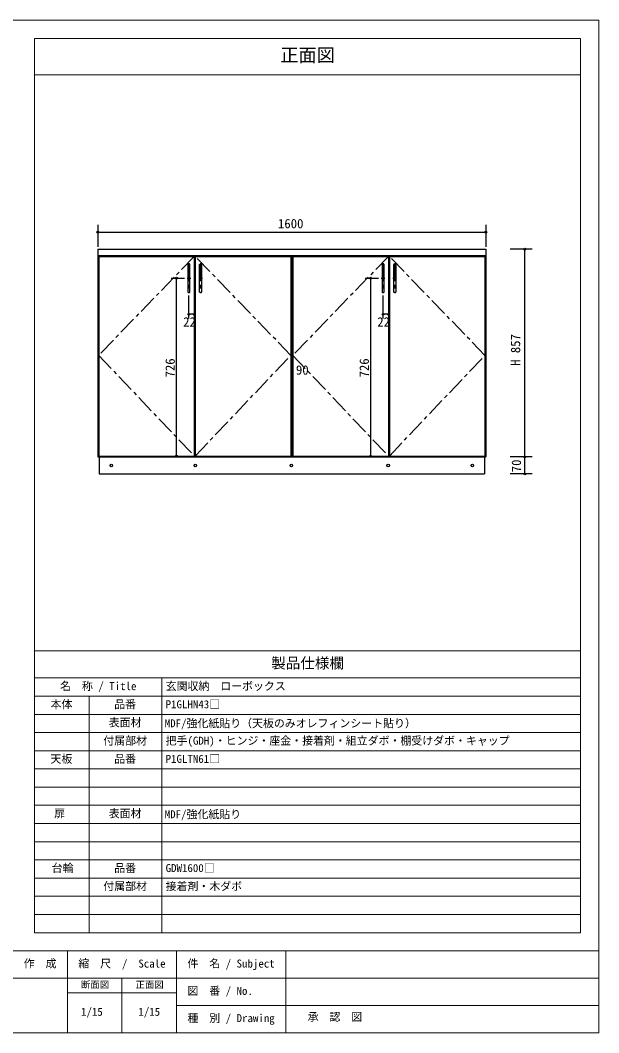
# Model space of a CAD drawing. Units: millimetres on the paper, enlarged 5 times, with parts at other scales. Extents: x -1044 to 931, y -502 to 889.
# Drawn here: x 136 to 931, y -502 to 889 of the extents above; entities that cross this region are included whole.
import ezdxf
from ezdxf.enums import TextEntityAlignment as Align

# ---------------------------------------------------------------- set-up
doc = ezdxf.new("R2010")
doc.units = ezdxf.units.MM
doc.header["$LTSCALE"] = 5
doc.header["$PDMODE"] = 32
doc.header["$PDSIZE"] = 2.5
doc.linetypes.add('CHAIN1', pattern=[8, 5, -1, 1, -1])
doc.layers.add('0-0_0', color=7, linetype='Continuous', lineweight=18)
doc.layers.add('1-0_H-SYM', color=7, linetype='Continuous')
doc.layers.add('2-0_NOTE$003', color=7, linetype='Continuous')
doc.styles.add('ＭＳ ゴシック', font='')
doc.styles.get('ＭＳ ゴシック').set_extended_font_data('MS Gothic')

msp = doc.modelspace()

# ---------------------------------------------------------------- linework, layer by layer
at = {"layer": '0-0_0'}
for p, q in [((931.044, 889.147), (931.044, -502.103)), ((156.044, 864.147), (156.044, -364.603)), ((156.044, 864.147), (906.044, 864.147)), ((906.044, 864.147), (906.044, -364.603)), ((156.044, 814.147), (906.044, 814.147)), ((156.044, 22.897), (906.044, 22.897)), ((156.044, -14.603), (906.044, -14.603)), ((331.044, -14.603), (331.044, -364.603)), ((156.044, -39.603), (906.044, -39.603)), ((231.044, -39.603), (231.044, -364.603)), ((156.044, -64.603), (906.044, -64.603)), ((156.044, -89.603), (906.044, -89.603)), ((156.044, -114.603), (906.044, -114.603)), ((156.044, -139.603), (906.044, -139.603)), ((156.044, -164.603), (906.044, -164.603)), ((156.044, -189.603), (906.044, -189.603)), ((156.044, -214.603), (906.044, -214.603)), ((156.044, -239.603), (906.044, -239.603)), ((156.044, -264.603), (906.044, -264.603)), ((156.044, -289.603), (906.044, -289.603)), ((156.044, -314.603), (906.044, -314.603)), ((156.044, -339.603), (906.044, -339.603)), ((906.044, -364.603), (156.044, -364.603)), ((156.044, -364.603), (906.044, -364.603)), ((-1043.956, -389.603), (931.044, -389.603)), ((201.044, -389.603), (201.044, -502.103)), ((351.044, -502.103), (351.044, -389.603)), ((501.044, -502.103), (501.044, -389.603)), ((931.044, -427.103), (-643.956, -427.103)), ((276.044, -427.103), (276.044, -502.103)), ((201.044, -447.103), (351.044, -447.103)), ((931.044, -464.603), (351.044, -464.603)), ((931.044, -502.103), (-1043.956, -502.103))]:
    msp.add_line(p, q, dxfattribs=at)
msp.add_lwpolyline([(-1043.956, -502.103), (-1043.956, 889.147), (931.044, 889.147)], dxfattribs=at)
at = {"layer": '1-0_H-SYM', "color": 4}
for p, q in [((242.732, 608.022), (242.732, 578.022)), ((776.066, 608.022), (776.066, 578.022)), ((242.732, 598.022), (776.066, 598.022)), ((839.399, 574.688), (809.399, 574.688)), ((829.399, 265.688), (829.399, 574.688)), ((343.674, 534.688), (362.007, 534.688)), ((351.066, 290.355), (351.066, 534.688)), ((610.341, 534.688), (628.674, 534.688)), ((617.732, 290.355), (617.732, 534.688)), ((368.066, 479.473), (368.066, 510.715)), ((634.732, 479.473), (634.732, 510.715)), ((375.399, 485.062), (368.066, 485.062)), ((642.066, 485.062), (634.732, 485.062)), ((839.399, 289.022), (809.399, 289.022)), ((839.399, 265.688), (809.399, 265.688))]:
    msp.add_line(p, q, dxfattribs=at)
at = {"layer": '1-0_H-SYM'}
for p, q in [((242.732, 574.688), (509.399, 574.688)), ((242.732, 574.688), (242.732, 566.022)), ((509.399, 574.688), (776.066, 574.688)), ((776.066, 574.688), (776.066, 566.022)), ((242.732, 566.022), (509.399, 566.022)), ((242.732, 566.022), (242.732, 289.022)), ((244.066, 564.688), (244.066, 290.355)), ((244.066, 564.688), (375.399, 564.688)), ((248.399, 564.688), (248.399, 566.022)), ((375.399, 564.688), (375.399, 290.355)), ((375.399, 560.355), (376.732, 560.355)), ((376.732, 564.688), (376.732, 290.355)), ((376.732, 564.688), (508.066, 564.688)), ((503.732, 564.688), (503.732, 566.022)), ((508.066, 564.688), (508.066, 290.355)), ((509.399, 566.022), (509.399, 289.022)), ((509.399, 566.022), (509.399, 289.022)), ((509.399, 566.022), (687.732, 566.022)), ((509.399, 566.022), (509.399, 289.022)), ((509.399, 566.022), (776.066, 566.022)), ((510.732, 564.688), (510.732, 290.355)), ((510.732, 564.688), (642.066, 564.688)), ((515.066, 564.688), (515.066, 566.022)), ((642.066, 564.688), (642.066, 290.355)), ((642.066, 560.355), (643.399, 560.355)), ((643.399, 564.688), (643.399, 290.355)), ((643.399, 564.688), (774.732, 564.688)), ((770.399, 564.688), (770.399, 566.022)), ((774.732, 564.688), (774.732, 290.355)), ((776.066, 566.022), (776.066, 289.022)), ((776.066, 566.022), (776.066, 289.022)), ((366.649, 553.688), (366.649, 515.688)), ((368.982, 554.188), (367.149, 554.188)), ((369.482, 515.688), (369.482, 553.688)), ((382.649, 515.688), (382.649, 553.688)), ((383.149, 554.188), (384.982, 554.188)), ((385.482, 553.688), (385.482, 515.688)), ((633.316, 553.688), (633.316, 515.688)), ((635.649, 554.188), (633.816, 554.188)), ((636.149, 515.688), (636.149, 553.688)), ((649.316, 515.688), (649.316, 553.688)), ((649.816, 554.188), (651.649, 554.188)), ((652.149, 553.688), (652.149, 515.688)), ((367.149, 515.188), (368.982, 515.188)), ((384.982, 515.188), (383.149, 515.188)), ((633.816, 515.188), (635.649, 515.188)), ((651.649, 515.188), (649.816, 515.188)), ((375.399, 434.022), (376.732, 434.022)), ((642.066, 434.022), (643.399, 434.022)), ((375.399, 430.022), (376.732, 430.022)), ((642.066, 430.022), (643.399, 430.022)), ((375.399, 366.022), (376.732, 366.022)), ((375.399, 362.022), (376.732, 362.022)), ((642.066, 366.022), (643.399, 366.022)), ((642.066, 362.022), (643.399, 362.022)), ((375.399, 295.688), (376.732, 295.688)), ((642.066, 295.688), (643.399, 295.688)), ((242.732, 289.022), (509.399, 289.022)), ((244.066, 290.355), (375.399, 290.355)), ((248.399, 290.355), (248.399, 289.022)), ((376.732, 290.355), (508.066, 290.355)), ((503.732, 290.355), (503.732, 289.022)), ((509.399, 289.022), (642.732, 289.022)), ((509.399, 289.022), (776.066, 289.022)), ((510.732, 290.355), (642.066, 290.355)), ((515.066, 290.355), (515.066, 289.022)), ((643.399, 290.355), (774.732, 290.355)), ((770.399, 290.355), (770.399, 289.022))]:
    msp.add_line(p, q, dxfattribs=at)
at = {"layer": '1-0_H-SYM', "color": 4, "linetype": 'CHAIN1'}
for p, q in [((508.066, 428.688), (376.732, 564.688)), ((774.732, 428.688), (643.399, 564.688)), ((368.066, 555.576), (368.066, 514.119)), ((384.066, 555.576), (384.066, 514.119)), ((634.732, 555.576), (634.732, 514.119)), ((650.732, 555.576), (650.732, 514.119)), ((365.636, 534.688), (370.663, 534.688)), ((381.636, 534.688), (386.663, 534.688)), ((632.302, 534.688), (637.33, 534.688)), ((648.302, 534.688), (653.33, 534.688)), ((376.732, 290.355), (508.066, 428.688)), ((643.399, 290.355), (774.732, 428.688))]:
    msp.add_line(p, q, dxfattribs=at)
for points in [[(375.399, 564.688), (244.066, 428.688), (375.399, 290.355)], [(642.066, 564.688), (510.732, 428.688), (642.066, 290.355)]]:
    msp.add_lwpolyline(points, dxfattribs=at)
at = {"layer": '1-0_H-SYM'}
for centre, start, end in [((367.149, 553.688), 90, 180), ((368.982, 553.688), 0, 90), ((383.149, 553.688), 90, 180), ((384.982, 553.688), 0, 90), ((633.816, 553.688), 90, 180), ((635.649, 553.688), 0, 90), ((649.816, 553.688), 90, 180), ((651.649, 553.688), 0, 90), ((367.149, 515.688), 180, 270), ((368.982, 515.688), 270, 0), ((383.149, 515.688), 180, 270), ((384.982, 515.688), 270, 0), ((633.816, 515.688), 180, 270), ((635.649, 515.688), 270, 0), ((649.816, 515.688), 180, 270), ((651.649, 515.688), 270, 0)]:
    msp.add_arc(centre, 0.5, start, end, dxfattribs=at)
at = {"layer": '1-0_H-SYM', "color": 4}
for p in [(242.732, 598.022), (776.066, 598.022), (829.399, 574.688), (351.066, 534.688), (617.732, 534.688), (368.066, 485.062), (375.399, 485.062), (634.732, 485.062), (642.066, 485.062), (351.066, 290.355), (617.732, 290.355), (829.399, 289.022), (829.399, 265.688)]:
    msp.add_point(p, dxfattribs=at)
at = {"layer": '2-0_NOTE$003'}
msp.add_line((774.066, 289.022), (774.066, 265.688), dxfattribs=at)
msp.add_lwpolyline([(244.732, 289.022), (244.732, 265.688), (774.066, 265.688)], dxfattribs=at)
for centre in [(261.399, 277.355), (376.732, 277.355), (508.732, 277.355), (641.732, 277.355), (757.399, 277.355)]:
    msp.add_circle(centre, 1.667, dxfattribs=at)

# ---------------------------------------------------------------- texts
at = {"layer": '0-0_0', "style": 'ＭＳ ゴシック'}
for s, height, p in [('正面図', 18.33, (493.544, 826.647)), ('製品仕様欄', 14.66, (481.044, -5.853)), ('名\u3000称 / Title', 11, (191.044, -34.603)), ('玄関収納\u3000ローボックス', 11, (336.044, -34.603)), ('本体', 11, (177.871, -59.603)), ('品番', 11, (265.419, -59.603)), ('P1GLHN43□', 11, (336.044, -59.603)), ('表面材', 11, (257.919, -84.603)), ('MDF/強化紙貼り（天板のみオレフィンシート貼り）', 11, (334.794, -85.728)), ('付属部材', 11, (250.419, -109.603)), ('把手(GDH)・ヒンジ・座金・接着剤・組立ダボ・棚受けダボ・キャップ', 11, (336.044, -109.603)), ('天板', 11, (177.871, -134.603)), ('品番', 11, (265.419, -134.603)), ('P1GLTN61□', 11, (336.044, -134.603)), ('扉', 11, (182.919, -209.603)), ('表面材', 11, (257.919, -209.603)), ('MDF/強化紙貼り', 11, (334.794, -210.728)), ('台輪', 11, (179.582, -284.603)), ('品番', 11, (265.419, -284.603)), ('GDW1600□', 11, (336.044, -284.603)), ('付属部材', 11, (250.419, -309.603)), ('接着剤・木ダボ', 11, (336.044, -309.603)), ('作\u3000成', 11, (141.044, -415.853)), ('縮\u3000尺\u3000/\u3000Scale', 11, (216.044, -415.853)), ('件\u3000名 / Subject', 11, (366.044, -415.853)), ('断面図', 9.164, (219.794, -443.353)), ('正面図', 9.164, (294.794, -443.353)), ('図\u3000番 / No.', 11, (365.965, -453.353)), ('1/15', 11, (219.794, -482.103)), ('1/15', 11, (298.544, -482.103)), ('種\u3000別 / Drawing', 11, (366.044, -490.853)), ('承\u3000認\u3000図', 11, (531.13, -489.068))]:
    msp.add_text(s, height=height, dxfattribs=at).set_placement(p, align=Align.BOTTOM_LEFT)
at = {"layer": '1-0_H-SYM', "style": 'ＭＳ ゴシック'}
for s, p in [('1600', (490.407, 599.457)), ('22', (360.122, 464.38)), ('22', (626.788, 464.38))]:
    msp.add_text(s, height=12.83, dxfattribs=at).set_placement(p, align=Align.BOTTOM_LEFT)
for s, p in [('H 857', (826.945, 414.231)), ('726', (352.409, 398.357)), ('726', (619.076, 398.357)), ('70', (828.032, 268.098))]:
    msp.add_text(s, height=12.83, rotation=90, dxfattribs=at).set_placement(p, align=Align.BOTTOM_LEFT)
at = {"layer": '2-0_NOTE$003', "style": 'ＭＳ ゴシック'}
msp.add_text('90', height=12.83, dxfattribs=at).set_placement((515.087, 398.296), align=Align.BOTTOM_LEFT)

doc.saveas('drawing.dxf')
